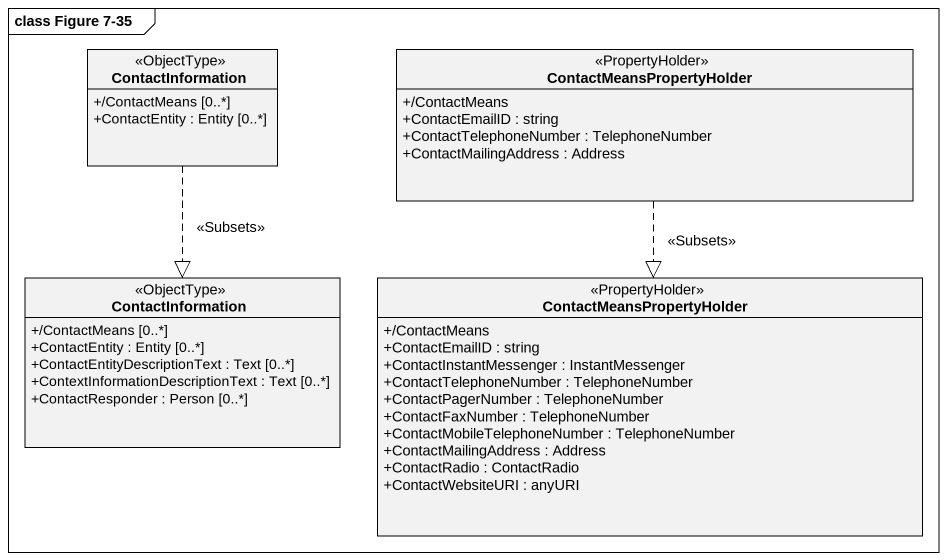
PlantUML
@startuml
mainframe class Figure 7-35
hide circle
hide empty members
skinparam classAttributeIconSize 0
class ContactInformation <<ObjectType>> {
  +/ContactMeans [0..*]
  +ContactEntity : Entity [0..*]
}
class ContactMeansPropertyHolder <<PropertyHolder>> {
  +/ContactMeans
  +ContactEmailID : string
  +ContactTelephoneNumber : TelephoneNumber
  +ContactMailingAddress : Address
}
class "ContactInformation" as ContactInformation_2 <<ObjectType>> {
  +/ContactMeans [0..*]
  +ContactEntity : Entity [0..*]
  +ContactEntityDescriptionText : Text [0..*]
  +ContextInformationDescriptionText : Text [0..*]
  +ContactResponder : Person [0..*]
}
class "ContactMeansPropertyHolder" as ContactMeansPropertyHolder_2 <<PropertyHolder>> {
  +/ContactMeans
  +ContactEmailID : string
  +ContactInstantMessenger : InstantMessenger
  +ContactTelephoneNumber : TelephoneNumber
  +ContactPagerNumber : TelephoneNumber
  +ContactFaxNumber : TelephoneNumber
  +ContactMobileTelephoneNumber : TelephoneNumber
  +ContactMailingAddress : Address
  +ContactRadio : ContactRadio
  +ContactWebsiteURI : anyURI
}
ContactInformation ..|> ContactInformation_2 : <<Subsets>>
ContactMeansPropertyHolder ..|> ContactMeansPropertyHolder_2 : <<Subsets>>
@enduml
